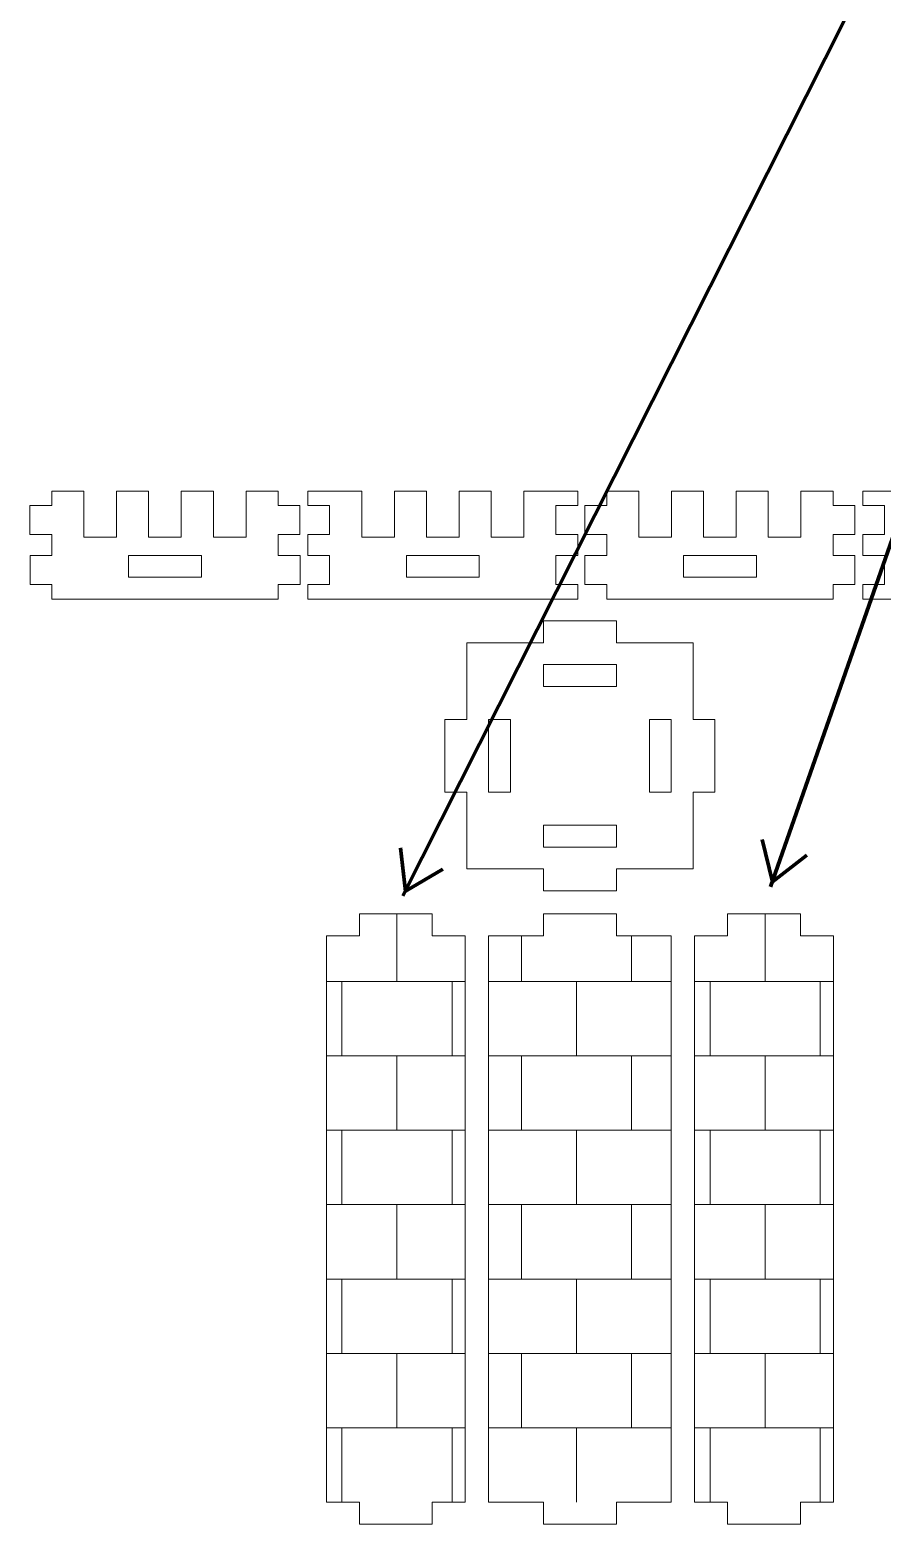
# Model space of a CAD drawing. Header units: millimetres. Extents: x -421 to 418, y -426 to 431.
# Drawn here: x -256.9 to -140, y -30.4 to 174.7 of the extents above; entities that cross this region are included whole.
import ezdxf

# ---------------------------------------------------------------- set-up
doc = ezdxf.new("R2010")
doc.units = ezdxf.units.MM
doc.header["$MEASUREMENT"] = 0
doc.layers.add('layer 1', color=7, linetype='Continuous')

msp = doc.modelspace()

# ---------------------------------------------------------------- linework, layer by layer
at = {"layer": 'layer 1', "color": 177, "lineweight": 100}
for points in [[(-42.4195, 379.778), (-42.4195, 379.778), (-205.7115, 55.7957), (-205.7115, 55.7957)], [(-42.4195, 379.778), (-42.4195, 379.778), (-155.2643, 57.0305), (-155.2643, 57.0305)]]:
    msp.add_open_spline(points, degree=3, dxfattribs=at)
at = {"layer": 'layer 1', "color": 250, "lineweight": 9}
for points, knots in [([(-253.8704, 96.5401), (-253.8704, 96.5401), (-253.8708, 98.5401), (-253.8708, 98.5401), (-253.8708, 98.5401), (-253.8708, 98.5401), (-256.8671, 98.5401), (-256.8671, 98.5401), (-256.8671, 98.5401), (-256.8671, 98.5401), (-256.8671, 102.5401), (-256.8671, 102.5401), (-256.8671, 102.5401), (-256.8671, 102.5401), (-253.8715, 102.5401), (-253.8715, 102.5401), (-253.8715, 102.5401), (-253.8715, 102.5401), (-253.872, 105.4029), (-253.872, 105.4029), (-253.872, 105.4029), (-253.872, 105.4029), (-256.882, 105.4029), (-256.882, 105.4029), (-256.882, 105.4029), (-256.882, 105.4029), (-256.882, 109.4029), (-256.882, 109.4029), (-256.882, 109.4029), (-256.882, 109.4029), (-253.8727, 109.4029), (-253.8727, 109.4029), (-253.8727, 109.4029), (-253.8727, 109.4029), (-253.873, 111.3501), (-253.873, 111.3501), (-253.873, 111.3501), (-253.873, 111.3501), (-249.4715, 111.3501), (-249.4715, 111.3501), (-249.4715, 111.3501), (-249.4715, 111.3501), (-249.4715, 105.0354), (-249.4715, 105.0354), (-249.4715, 105.0354), (-249.4715, 105.0354), (-244.9929, 105.0354), (-244.9929, 105.0354), (-244.9929, 105.0354), (-244.9929, 105.0354), (-244.9929, 111.3501), (-244.9929, 111.3501), (-244.9929, 111.3501), (-244.9929, 111.3501), (-240.5914, 111.3501), (-240.5914, 111.3501), (-240.5914, 111.3501), (-240.5914, 111.3501), (-240.5914, 105.0354), (-240.5914, 105.0354), (-240.5914, 105.0354), (-240.5914, 105.0354), (-236.1128, 105.0354), (-236.1128, 105.0354), (-236.1128, 105.0354), (-236.1128, 105.0354), (-236.1128, 111.3501), (-236.1128, 111.3501), (-236.1128, 111.3501), (-236.1128, 111.3501), (-231.7112, 111.3501), (-231.7112, 111.3501), (-231.7112, 111.3501), (-231.7112, 111.3501), (-231.7112, 105.0354), (-231.7112, 105.0354), (-231.7112, 105.0354), (-231.7112, 105.0354), (-227.2325, 105.0354), (-227.2325, 105.0354), (-227.2325, 105.0354), (-227.2325, 105.0354), (-227.2325, 111.3501), (-227.2325, 111.3501), (-227.2325, 111.3501), (-227.2325, 111.3501), (-222.8309, 111.3501), (-222.8309, 111.3501), (-222.8309, 111.3501), (-222.8309, 111.3501), (-222.8295, 109.4029), (-222.8295, 109.4029), (-222.8295, 109.4029), (-222.8295, 109.4029), (-219.8358, 109.4029), (-219.8358, 109.4029), (-219.8358, 109.4029), (-219.8358, 109.4029), (-219.8358, 105.4029), (-219.8358, 105.4029), (-219.8358, 105.4029), (-219.8358, 105.4029), (-222.8266, 105.4029), (-222.8266, 105.4029), (-222.8266, 105.4029), (-222.8266, 105.4029), (-222.8246, 102.5401), (-222.8246, 102.5401), (-222.8246, 102.5401), (-222.8246, 102.5401), (-219.8203, 102.5401), (-219.8203, 102.5401), (-219.8203, 102.5401), (-219.8203, 102.5401), (-219.8203, 98.5401), (-219.8203, 98.5401), (-219.8203, 98.5401), (-219.8203, 98.5401), (-222.8217, 98.5401), (-222.8217, 98.5401), (-222.8217, 98.5401), (-222.8217, 98.5401), (-222.8203, 96.5401), (-222.8203, 96.5401), (-222.8203, 96.5401), (-222.8203, 96.5401), (-253.8704, 96.5401), (-253.8704, 96.5401)], [0, 0, 0, 0, 0.03030303, 0.03030303, 0.03030303, 0.03030303, 0.06060606, 0.06060606, 0.06060606, 0.06060606, 0.09090909, 0.09090909, 0.09090909, 0.09090909, 0.12121212, 0.12121212, 0.12121212, 0.12121212, 0.15151515, 0.15151515, 0.15151515, 0.15151515, 0.18181818, 0.18181818, 0.18181818, 0.18181818, 0.21212121, 0.21212121, 0.21212121, 0.21212121, 0.24242424, 0.24242424, 0.24242424, 0.24242424, 0.27272727, 0.27272727, 0.27272727, 0.27272727, 0.3030303, 0.3030303, 0.3030303, 0.3030303, 0.33333333, 0.33333333, 0.33333333, 0.33333333, 0.36363636, 0.36363636, 0.36363636, 0.36363636, 0.39393939, 0.39393939, 0.39393939, 0.39393939, 0.42424242, 0.42424242, 0.42424242, 0.42424242, 0.45454545, 0.45454545, 0.45454545, 0.45454545, 0.48484848, 0.48484848, 0.48484848, 0.48484848, 0.51515152, 0.51515152, 0.51515152, 0.51515152, 0.54545455, 0.54545455, 0.54545455, 0.54545455, 0.57575758, 0.57575758, 0.57575758, 0.57575758, 0.60606061, 0.60606061, 0.60606061, 0.60606061, 0.63636364, 0.63636364, 0.63636364, 0.63636364, 0.66666667, 0.66666667, 0.66666667, 0.66666667, 0.6969697, 0.6969697, 0.6969697, 0.6969697, 0.72727273, 0.72727273, 0.72727273, 0.72727273, 0.75757576, 0.75757576, 0.75757576, 0.75757576, 0.78787879, 0.78787879, 0.78787879, 0.78787879, 0.81818182, 0.81818182, 0.81818182, 0.81818182, 0.84848485, 0.84848485, 0.84848485, 0.84848485, 0.87878788, 0.87878788, 0.87878788, 0.87878788, 0.90909091, 0.90909091, 0.90909091, 0.90909091, 0.93939394, 0.93939394, 0.93939394, 0.93939394, 1, 1, 1, 1]), ([(-218.7571, 96.5401), (-218.7571, 96.5401), (-218.7575, 98.5401), (-218.7575, 98.5401), (-218.7575, 98.5401), (-218.7575, 98.5401), (-215.7571, 98.5401), (-215.7571, 98.5401), (-215.7571, 98.5401), (-215.7571, 98.5401), (-215.7571, 102.5401), (-215.7571, 102.5401), (-215.7571, 102.5401), (-215.7571, 102.5401), (-218.7582, 102.5401), (-218.7582, 102.5401), (-218.7582, 102.5401), (-218.7582, 102.5401), (-218.7587, 105.4029), (-218.7587, 105.4029), (-218.7587, 105.4029), (-218.7587, 105.4029), (-215.7754, 105.4029), (-215.7754, 105.4029), (-215.7754, 105.4029), (-215.7754, 105.4029), (-215.7754, 109.4029), (-215.7754, 109.4029), (-215.7754, 109.4029), (-215.7754, 109.4029), (-218.7594, 109.4029), (-218.7594, 109.4029), (-218.7594, 109.4029), (-218.7594, 109.4029), (-218.7597, 111.3501), (-218.7597, 111.3501), (-218.7597, 111.3501), (-218.7597, 111.3501), (-211.3582, 111.3501), (-211.3582, 111.3501), (-211.3582, 111.3501), (-211.3582, 111.3501), (-211.3582, 105.0354), (-211.3582, 105.0354), (-211.3582, 105.0354), (-211.3582, 105.0354), (-206.8796, 105.0354), (-206.8796, 105.0354), (-206.8796, 105.0354), (-206.8796, 105.0354), (-206.8796, 111.3501), (-206.8796, 111.3501), (-206.8796, 111.3501), (-206.8796, 111.3501), (-202.4781, 111.3501), (-202.4781, 111.3501), (-202.4781, 111.3501), (-202.4781, 111.3501), (-202.4781, 105.0354), (-202.4781, 105.0354), (-202.4781, 105.0354), (-202.4781, 105.0354), (-197.9995, 105.0354), (-197.9995, 105.0354), (-197.9995, 105.0354), (-197.9995, 105.0354), (-197.9995, 111.3501), (-197.9995, 111.3501), (-197.9995, 111.3501), (-197.9995, 111.3501), (-193.5979, 111.3501), (-193.5979, 111.3501), (-193.5979, 111.3501), (-193.5979, 111.3501), (-193.5979, 105.0354), (-193.5979, 105.0354), (-193.5979, 105.0354), (-193.5979, 105.0354), (-189.1192, 105.0354), (-189.1192, 105.0354), (-189.1192, 105.0354), (-189.1192, 105.0354), (-189.1192, 111.3501), (-189.1192, 111.3501), (-189.1192, 111.3501), (-189.1192, 111.3501), (-181.7176, 111.3501), (-181.7176, 111.3501), (-181.7176, 111.3501), (-181.7176, 111.3501), (-181.7162, 109.4029), (-181.7162, 109.4029), (-181.7162, 109.4029), (-181.7162, 109.4029), (-184.7212, 109.4029), (-184.7212, 109.4029), (-184.7212, 109.4029), (-184.7212, 109.4029), (-184.7212, 105.4029), (-184.7212, 105.4029), (-184.7212, 105.4029), (-184.7212, 105.4029), (-181.7133, 105.4029), (-181.7133, 105.4029), (-181.7133, 105.4029), (-181.7133, 105.4029), (-181.7113, 102.5401), (-181.7113, 102.5401), (-181.7113, 102.5401), (-181.7113, 102.5401), (-184.7072, 102.5401), (-184.7072, 102.5401), (-184.7072, 102.5401), (-184.7072, 102.5401), (-184.7072, 98.5401), (-184.7072, 98.5401), (-184.7072, 98.5401), (-184.7072, 98.5401), (-181.7084, 98.5401), (-181.7084, 98.5401), (-181.7084, 98.5401), (-181.7084, 98.5401), (-181.707, 96.5401), (-181.707, 96.5401), (-181.707, 96.5401), (-181.707, 96.5401), (-218.7571, 96.5401), (-218.7571, 96.5401)], [0, 0, 0, 0, 0.03030303, 0.03030303, 0.03030303, 0.03030303, 0.06060606, 0.06060606, 0.06060606, 0.06060606, 0.09090909, 0.09090909, 0.09090909, 0.09090909, 0.12121212, 0.12121212, 0.12121212, 0.12121212, 0.15151515, 0.15151515, 0.15151515, 0.15151515, 0.18181818, 0.18181818, 0.18181818, 0.18181818, 0.21212121, 0.21212121, 0.21212121, 0.21212121, 0.24242424, 0.24242424, 0.24242424, 0.24242424, 0.27272727, 0.27272727, 0.27272727, 0.27272727, 0.3030303, 0.3030303, 0.3030303, 0.3030303, 0.33333333, 0.33333333, 0.33333333, 0.33333333, 0.36363636, 0.36363636, 0.36363636, 0.36363636, 0.39393939, 0.39393939, 0.39393939, 0.39393939, 0.42424242, 0.42424242, 0.42424242, 0.42424242, 0.45454545, 0.45454545, 0.45454545, 0.45454545, 0.48484848, 0.48484848, 0.48484848, 0.48484848, 0.51515152, 0.51515152, 0.51515152, 0.51515152, 0.54545455, 0.54545455, 0.54545455, 0.54545455, 0.57575758, 0.57575758, 0.57575758, 0.57575758, 0.60606061, 0.60606061, 0.60606061, 0.60606061, 0.63636364, 0.63636364, 0.63636364, 0.63636364, 0.66666667, 0.66666667, 0.66666667, 0.66666667, 0.6969697, 0.6969697, 0.6969697, 0.6969697, 0.72727273, 0.72727273, 0.72727273, 0.72727273, 0.75757576, 0.75757576, 0.75757576, 0.75757576, 0.78787879, 0.78787879, 0.78787879, 0.78787879, 0.81818182, 0.81818182, 0.81818182, 0.81818182, 0.84848485, 0.84848485, 0.84848485, 0.84848485, 0.87878788, 0.87878788, 0.87878788, 0.87878788, 0.90909091, 0.90909091, 0.90909091, 0.90909091, 0.93939394, 0.93939394, 0.93939394, 0.93939394, 1, 1, 1, 1]), ([(-177.7384, 96.5401), (-177.7384, 96.5401), (-177.7388, 98.5401), (-177.7388, 98.5401), (-177.7388, 98.5401), (-177.7388, 98.5401), (-180.7351, 98.5401), (-180.7351, 98.5401), (-180.7351, 98.5401), (-180.7351, 98.5401), (-180.7351, 102.5401), (-180.7351, 102.5401), (-180.7351, 102.5401), (-180.7351, 102.5401), (-177.7395, 102.5401), (-177.7395, 102.5401), (-177.7395, 102.5401), (-177.7395, 102.5401), (-177.74, 105.4029), (-177.74, 105.4029), (-177.74, 105.4029), (-177.74, 105.4029), (-180.75, 105.4029), (-180.75, 105.4029), (-180.75, 105.4029), (-180.75, 105.4029), (-180.75, 109.4029), (-180.75, 109.4029), (-180.75, 109.4029), (-180.75, 109.4029), (-177.7407, 109.4029), (-177.7407, 109.4029), (-177.7407, 109.4029), (-177.7407, 109.4029), (-177.741, 111.3501), (-177.741, 111.3501), (-177.741, 111.3501), (-177.741, 111.3501), (-173.3395, 111.3501), (-173.3395, 111.3501), (-173.3395, 111.3501), (-173.3395, 111.3501), (-173.3395, 105.0354), (-173.3395, 105.0354), (-173.3395, 105.0354), (-173.3395, 105.0354), (-168.8609, 105.0354), (-168.8609, 105.0354), (-168.8609, 105.0354), (-168.8609, 105.0354), (-168.8609, 111.3501), (-168.8609, 111.3501), (-168.8609, 111.3501), (-168.8609, 111.3501), (-164.4594, 111.3501), (-164.4594, 111.3501), (-164.4594, 111.3501), (-164.4594, 111.3501), (-164.4594, 105.0354), (-164.4594, 105.0354), (-164.4594, 105.0354), (-164.4594, 105.0354), (-159.9808, 105.0354), (-159.9808, 105.0354), (-159.9808, 105.0354), (-159.9808, 105.0354), (-159.9808, 111.3501), (-159.9808, 111.3501), (-159.9808, 111.3501), (-159.9808, 111.3501), (-155.5792, 111.3501), (-155.5792, 111.3501), (-155.5792, 111.3501), (-155.5792, 111.3501), (-155.5792, 105.0354), (-155.5792, 105.0354), (-155.5792, 105.0354), (-155.5792, 105.0354), (-151.1005, 105.0354), (-151.1005, 105.0354), (-151.1005, 105.0354), (-151.1005, 105.0354), (-151.1005, 111.3501), (-151.1005, 111.3501), (-151.1005, 111.3501), (-151.1005, 111.3501), (-146.6989, 111.3501), (-146.6989, 111.3501), (-146.6989, 111.3501), (-146.6989, 111.3501), (-146.6975, 109.4029), (-146.6975, 109.4029), (-146.6975, 109.4029), (-146.6975, 109.4029), (-143.7038, 109.4029), (-143.7038, 109.4029), (-143.7038, 109.4029), (-143.7038, 109.4029), (-143.7038, 105.4029), (-143.7038, 105.4029), (-143.7038, 105.4029), (-143.7038, 105.4029), (-146.6946, 105.4029), (-146.6946, 105.4029), (-146.6946, 105.4029), (-146.6946, 105.4029), (-146.6926, 102.5401), (-146.6926, 102.5401), (-146.6926, 102.5401), (-146.6926, 102.5401), (-143.6883, 102.5401), (-143.6883, 102.5401), (-143.6883, 102.5401), (-143.6883, 102.5401), (-143.6883, 98.5401), (-143.6883, 98.5401), (-143.6883, 98.5401), (-143.6883, 98.5401), (-146.6897, 98.5401), (-146.6897, 98.5401), (-146.6897, 98.5401), (-146.6897, 98.5401), (-146.6883, 96.5401), (-146.6883, 96.5401), (-146.6883, 96.5401), (-146.6883, 96.5401), (-177.7384, 96.5401), (-177.7384, 96.5401)], [0, 0, 0, 0, 0.03030303, 0.03030303, 0.03030303, 0.03030303, 0.06060606, 0.06060606, 0.06060606, 0.06060606, 0.09090909, 0.09090909, 0.09090909, 0.09090909, 0.12121212, 0.12121212, 0.12121212, 0.12121212, 0.15151515, 0.15151515, 0.15151515, 0.15151515, 0.18181818, 0.18181818, 0.18181818, 0.18181818, 0.21212121, 0.21212121, 0.21212121, 0.21212121, 0.24242424, 0.24242424, 0.24242424, 0.24242424, 0.27272727, 0.27272727, 0.27272727, 0.27272727, 0.3030303, 0.3030303, 0.3030303, 0.3030303, 0.33333333, 0.33333333, 0.33333333, 0.33333333, 0.36363636, 0.36363636, 0.36363636, 0.36363636, 0.39393939, 0.39393939, 0.39393939, 0.39393939, 0.42424242, 0.42424242, 0.42424242, 0.42424242, 0.45454545, 0.45454545, 0.45454545, 0.45454545, 0.48484848, 0.48484848, 0.48484848, 0.48484848, 0.51515152, 0.51515152, 0.51515152, 0.51515152, 0.54545455, 0.54545455, 0.54545455, 0.54545455, 0.57575758, 0.57575758, 0.57575758, 0.57575758, 0.60606061, 0.60606061, 0.60606061, 0.60606061, 0.63636364, 0.63636364, 0.63636364, 0.63636364, 0.66666667, 0.66666667, 0.66666667, 0.66666667, 0.6969697, 0.6969697, 0.6969697, 0.6969697, 0.72727273, 0.72727273, 0.72727273, 0.72727273, 0.75757576, 0.75757576, 0.75757576, 0.75757576, 0.78787879, 0.78787879, 0.78787879, 0.78787879, 0.81818182, 0.81818182, 0.81818182, 0.81818182, 0.84848485, 0.84848485, 0.84848485, 0.84848485, 0.87878788, 0.87878788, 0.87878788, 0.87878788, 0.90909091, 0.90909091, 0.90909091, 0.90909091, 0.93939394, 0.93939394, 0.93939394, 0.93939394, 1, 1, 1, 1]), ([(-142.6251, 96.5401), (-142.6251, 96.5401), (-142.6255, 98.5401), (-142.6255, 98.5401), (-142.6255, 98.5401), (-142.6255, 98.5401), (-139.6251, 98.5401), (-139.6251, 98.5401), (-139.6251, 98.5401), (-139.6251, 98.5401), (-139.6251, 102.5401), (-139.6251, 102.5401), (-139.6251, 102.5401), (-139.6251, 102.5401), (-142.6262, 102.5401), (-142.6262, 102.5401), (-142.6262, 102.5401), (-142.6262, 102.5401), (-142.6267, 105.4029), (-142.6267, 105.4029), (-142.6267, 105.4029), (-142.6267, 105.4029), (-139.6434, 105.4029), (-139.6434, 105.4029), (-139.6434, 105.4029), (-139.6434, 105.4029), (-139.6434, 109.4029), (-139.6434, 109.4029), (-139.6434, 109.4029), (-139.6434, 109.4029), (-142.6274, 109.4029), (-142.6274, 109.4029), (-142.6274, 109.4029), (-142.6274, 109.4029), (-142.6277, 111.3501), (-142.6277, 111.3501), (-142.6277, 111.3501), (-142.6277, 111.3501), (-135.2262, 111.3501), (-135.2262, 111.3501), (-135.2262, 111.3501), (-135.2262, 111.3501), (-135.2262, 105.0354), (-135.2262, 105.0354), (-135.2262, 105.0354), (-135.2262, 105.0354), (-130.7476, 105.0354), (-130.7476, 105.0354), (-130.7476, 105.0354), (-130.7476, 105.0354), (-130.7476, 111.3501), (-130.7476, 111.3501), (-130.7476, 111.3501), (-130.7476, 111.3501), (-126.3461, 111.3501), (-126.3461, 111.3501), (-126.3461, 111.3501), (-126.3461, 111.3501), (-126.3461, 105.0354), (-126.3461, 105.0354), (-126.3461, 105.0354), (-126.3461, 105.0354), (-121.8675, 105.0354), (-121.8675, 105.0354), (-121.8675, 105.0354), (-121.8675, 105.0354), (-121.8675, 111.3501), (-121.8675, 111.3501), (-121.8675, 111.3501), (-121.8675, 111.3501), (-117.4659, 111.3501), (-117.4659, 111.3501), (-117.4659, 111.3501), (-117.4659, 111.3501), (-117.4659, 105.0354), (-117.4659, 105.0354), (-117.4659, 105.0354), (-117.4659, 105.0354), (-112.9872, 105.0354), (-112.9872, 105.0354), (-112.9872, 105.0354), (-112.9872, 105.0354), (-112.9872, 111.3501), (-112.9872, 111.3501), (-112.9872, 111.3501), (-112.9872, 111.3501), (-105.5856, 111.3501), (-105.5856, 111.3501), (-105.5856, 111.3501), (-105.5856, 111.3501), (-105.5842, 109.4029), (-105.5842, 109.4029), (-105.5842, 109.4029), (-105.5842, 109.4029), (-108.5892, 109.4029), (-108.5892, 109.4029), (-108.5892, 109.4029), (-108.5892, 109.4029), (-108.5892, 105.4029), (-108.5892, 105.4029), (-108.5892, 105.4029), (-108.5892, 105.4029), (-105.5813, 105.4029), (-105.5813, 105.4029), (-105.5813, 105.4029), (-105.5813, 105.4029), (-105.5793, 102.5401), (-105.5793, 102.5401), (-105.5793, 102.5401), (-105.5793, 102.5401), (-108.5752, 102.5401), (-108.5752, 102.5401), (-108.5752, 102.5401), (-108.5752, 102.5401), (-108.5752, 98.5401), (-108.5752, 98.5401), (-108.5752, 98.5401), (-108.5752, 98.5401), (-105.5764, 98.5401), (-105.5764, 98.5401), (-105.5764, 98.5401), (-105.5764, 98.5401), (-105.575, 96.5401), (-105.575, 96.5401), (-105.575, 96.5401), (-105.575, 96.5401), (-142.6251, 96.5401), (-142.6251, 96.5401)], [0, 0, 0, 0, 0.03030303, 0.03030303, 0.03030303, 0.03030303, 0.06060606, 0.06060606, 0.06060606, 0.06060606, 0.09090909, 0.09090909, 0.09090909, 0.09090909, 0.12121212, 0.12121212, 0.12121212, 0.12121212, 0.15151515, 0.15151515, 0.15151515, 0.15151515, 0.18181818, 0.18181818, 0.18181818, 0.18181818, 0.21212121, 0.21212121, 0.21212121, 0.21212121, 0.24242424, 0.24242424, 0.24242424, 0.24242424, 0.27272727, 0.27272727, 0.27272727, 0.27272727, 0.3030303, 0.3030303, 0.3030303, 0.3030303, 0.33333333, 0.33333333, 0.33333333, 0.33333333, 0.36363636, 0.36363636, 0.36363636, 0.36363636, 0.39393939, 0.39393939, 0.39393939, 0.39393939, 0.42424242, 0.42424242, 0.42424242, 0.42424242, 0.45454545, 0.45454545, 0.45454545, 0.45454545, 0.48484848, 0.48484848, 0.48484848, 0.48484848, 0.51515152, 0.51515152, 0.51515152, 0.51515152, 0.54545455, 0.54545455, 0.54545455, 0.54545455, 0.57575758, 0.57575758, 0.57575758, 0.57575758, 0.60606061, 0.60606061, 0.60606061, 0.60606061, 0.63636364, 0.63636364, 0.63636364, 0.63636364, 0.66666667, 0.66666667, 0.66666667, 0.66666667, 0.6969697, 0.6969697, 0.6969697, 0.6969697, 0.72727273, 0.72727273, 0.72727273, 0.72727273, 0.75757576, 0.75757576, 0.75757576, 0.75757576, 0.78787879, 0.78787879, 0.78787879, 0.78787879, 0.81818182, 0.81818182, 0.81818182, 0.81818182, 0.84848485, 0.84848485, 0.84848485, 0.84848485, 0.87878788, 0.87878788, 0.87878788, 0.87878788, 0.90909091, 0.90909091, 0.90909091, 0.90909091, 0.93939394, 0.93939394, 0.93939394, 0.93939394, 1, 1, 1, 1]), ([(-243.3454, 99.5401), (-243.3454, 99.5401), (-233.3454, 99.5401), (-233.3454, 99.5401), (-233.3454, 99.5401), (-233.3454, 99.5401), (-233.3454, 102.5401), (-233.3454, 102.5401), (-233.3454, 102.5401), (-233.3454, 102.5401), (-243.3454, 102.5401), (-243.3454, 102.5401), (-243.3454, 102.5401), (-243.3454, 102.5401), (-243.3454, 99.5401), (-243.3454, 99.5401)], [0, 0, 0, 0, 0.2, 0.2, 0.2, 0.2, 0.4, 0.4, 0.4, 0.4, 0.6, 0.6, 0.6, 0.6, 1, 1, 1, 1]), ([(-205.2321, 99.5401), (-205.2321, 99.5401), (-195.2321, 99.5401), (-195.2321, 99.5401), (-195.2321, 99.5401), (-195.2321, 99.5401), (-195.2321, 102.5401), (-195.2321, 102.5401), (-195.2321, 102.5401), (-195.2321, 102.5401), (-205.2321, 102.5401), (-205.2321, 102.5401), (-205.2321, 102.5401), (-205.2321, 102.5401), (-205.2321, 99.5401), (-205.2321, 99.5401)], [0, 0, 0, 0, 0.2, 0.2, 0.2, 0.2, 0.4, 0.4, 0.4, 0.4, 0.6, 0.6, 0.6, 0.6, 1, 1, 1, 1]), ([(-167.2134, 99.5401), (-167.2134, 99.5401), (-157.2134, 99.5401), (-157.2134, 99.5401), (-157.2134, 99.5401), (-157.2134, 99.5401), (-157.2134, 102.5401), (-157.2134, 102.5401), (-157.2134, 102.5401), (-157.2134, 102.5401), (-167.2134, 102.5401), (-167.2134, 102.5401), (-167.2134, 102.5401), (-167.2134, 102.5401), (-167.2134, 99.5401), (-167.2134, 99.5401)], [0, 0, 0, 0, 0.2, 0.2, 0.2, 0.2, 0.4, 0.4, 0.4, 0.4, 0.6, 0.6, 0.6, 0.6, 1, 1, 1, 1]), ([(-196.9452, 59.4973), (-196.9452, 59.4973), (-186.4254, 59.4973), (-186.4254, 59.4973), (-186.4254, 59.4973), (-186.4254, 59.4973), (-186.4254, 56.4973), (-186.4254, 56.4973), (-186.4254, 56.4973), (-186.4254, 56.4973), (-176.4254, 56.4973), (-176.4254, 56.4973), (-176.4254, 56.4973), (-176.4254, 56.4973), (-176.4254, 59.4973), (-176.4254, 59.4973), (-176.4254, 59.4973), (-176.4254, 59.4973), (-165.9057, 59.4973), (-165.9057, 59.4973), (-165.9057, 59.4973), (-165.9057, 59.4973), (-165.9057, 70.0168), (-165.9057, 70.0168), (-165.9057, 70.0168), (-165.9057, 70.0168), (-162.9059, 70.0168), (-162.9059, 70.0168), (-162.9059, 70.0168), (-162.9059, 70.0168), (-162.9059, 80.0168), (-162.9059, 80.0168), (-162.9059, 80.0168), (-162.9059, 80.0168), (-165.9057, 80.0168), (-165.9057, 80.0168), (-165.9057, 80.0168), (-165.9057, 80.0168), (-165.9057, 90.5363), (-165.9057, 90.5363), (-165.9057, 90.5363), (-165.9057, 90.5363), (-176.4254, 90.5363), (-176.4254, 90.5363), (-176.4254, 90.5363), (-176.4254, 90.5363), (-176.4254, 93.5363), (-176.4254, 93.5363), (-176.4254, 93.5363), (-176.4254, 93.5363), (-186.4254, 93.5363), (-186.4254, 93.5363), (-186.4254, 93.5363), (-186.4254, 93.5363), (-186.4254, 90.5363), (-186.4254, 90.5363), (-186.4254, 90.5363), (-186.4254, 90.5363), (-196.9452, 90.5363), (-196.9452, 90.5363), (-196.9452, 90.5363), (-196.9452, 90.5363), (-196.9452, 80.0168), (-196.9452, 80.0168), (-196.9452, 80.0168), (-196.9452, 80.0168), (-199.9449, 80.0168), (-199.9449, 80.0168), (-199.9449, 80.0168), (-199.9449, 80.0168), (-199.9449, 70.0168), (-199.9449, 70.0168), (-199.9449, 70.0168), (-199.9449, 70.0168), (-196.9452, 70.0168), (-196.9452, 70.0168), (-196.9452, 70.0168), (-196.9452, 70.0168), (-196.9452, 59.4973), (-196.9452, 59.4973)], [0, 0, 0, 0, 0.04761905, 0.04761905, 0.04761905, 0.04761905, 0.0952381, 0.0952381, 0.0952381, 0.0952381, 0.14285714, 0.14285714, 0.14285714, 0.14285714, 0.19047619, 0.19047619, 0.19047619, 0.19047619, 0.23809524, 0.23809524, 0.23809524, 0.23809524, 0.28571429, 0.28571429, 0.28571429, 0.28571429, 0.33333333, 0.33333333, 0.33333333, 0.33333333, 0.38095238, 0.38095238, 0.38095238, 0.38095238, 0.42857143, 0.42857143, 0.42857143, 0.42857143, 0.47619048, 0.47619048, 0.47619048, 0.47619048, 0.52380952, 0.52380952, 0.52380952, 0.52380952, 0.57142857, 0.57142857, 0.57142857, 0.57142857, 0.61904762, 0.61904762, 0.61904762, 0.61904762, 0.66666667, 0.66666667, 0.66666667, 0.66666667, 0.71428571, 0.71428571, 0.71428571, 0.71428571, 0.76190476, 0.76190476, 0.76190476, 0.76190476, 0.80952381, 0.80952381, 0.80952381, 0.80952381, 0.85714286, 0.85714286, 0.85714286, 0.85714286, 0.9047619, 0.9047619, 0.9047619, 0.9047619, 1, 1, 1, 1]), ([(-186.4254, 87.5432), (-186.4254, 87.5432), (-176.4254, 87.5432), (-176.4254, 87.5432), (-176.4254, 87.5432), (-176.4254, 87.5432), (-176.4254, 84.5432), (-176.4254, 84.5432), (-176.4254, 84.5432), (-176.4254, 84.5432), (-186.4254, 84.5432), (-186.4254, 84.5432), (-186.4254, 84.5432), (-186.4254, 84.5432), (-186.4254, 87.5432), (-186.4254, 87.5432)], [0, 0, 0, 0, 0.2, 0.2, 0.2, 0.2, 0.4, 0.4, 0.4, 0.4, 0.6, 0.6, 0.6, 0.6, 1, 1, 1, 1]), ([(-193.9518, 70.0168), (-193.9518, 70.0168), (-193.9518, 80.0168), (-193.9518, 80.0168), (-193.9518, 80.0168), (-193.9518, 80.0168), (-190.9518, 80.0168), (-190.9518, 80.0168), (-190.9518, 80.0168), (-190.9518, 80.0168), (-190.9518, 70.0168), (-190.9518, 70.0168), (-190.9518, 70.0168), (-190.9518, 70.0168), (-193.9518, 70.0168), (-193.9518, 70.0168)], [0, 0, 0, 0, 0.2, 0.2, 0.2, 0.2, 0.4, 0.4, 0.4, 0.4, 0.6, 0.6, 0.6, 0.6, 1, 1, 1, 1]), ([(-171.899, 70.0168), (-171.899, 70.0168), (-171.899, 80.0168), (-171.899, 80.0168), (-171.899, 80.0168), (-171.899, 80.0168), (-168.899, 80.0168), (-168.899, 80.0168), (-168.899, 80.0168), (-168.899, 80.0168), (-168.899, 70.0168), (-168.899, 70.0168), (-168.899, 70.0168), (-168.899, 70.0168), (-171.899, 70.0168), (-171.899, 70.0168)], [0, 0, 0, 0, 0.2, 0.2, 0.2, 0.2, 0.4, 0.4, 0.4, 0.4, 0.6, 0.6, 0.6, 0.6, 1, 1, 1, 1]), ([(-186.4254, 65.4904), (-186.4254, 65.4904), (-176.4254, 65.4904), (-176.4254, 65.4904), (-176.4254, 65.4904), (-176.4254, 65.4904), (-176.4254, 62.4904), (-176.4254, 62.4904), (-176.4254, 62.4904), (-176.4254, 62.4904), (-186.4254, 62.4904), (-186.4254, 62.4904), (-186.4254, 62.4904), (-186.4254, 62.4904), (-186.4254, 65.4904), (-186.4254, 65.4904)], [0, 0, 0, 0, 0.2, 0.2, 0.2, 0.2, 0.4, 0.4, 0.4, 0.4, 0.6, 0.6, 0.6, 0.6, 1, 1, 1, 1]), ([(-216.2046, -27.4341), (-216.2046, -27.4341), (-211.6782, -27.4341), (-211.6782, -27.4341), (-211.6782, -27.4341), (-211.6782, -27.4341), (-211.6782, -30.4341), (-211.6782, -30.4341), (-211.6782, -30.4341), (-211.6782, -30.4341), (-201.6782, -30.4341), (-201.6782, -30.4341), (-201.6782, -30.4341), (-201.6782, -30.4341), (-201.6782, -27.4341), (-201.6782, -27.4341), (-201.6782, -27.4341), (-201.6782, -27.4341), (-197.1518, -27.4341), (-197.1518, -27.4341), (-197.1518, -27.4341), (-197.1518, -27.4341), (-197.1518, 50.3223), (-197.1518, 50.3223), (-197.1518, 50.3223), (-197.1518, 50.3223), (-201.6782, 50.3223), (-201.6782, 50.3223), (-201.6782, 50.3223), (-201.6782, 50.3223), (-201.6782, 53.3223), (-201.6782, 53.3223), (-201.6782, 53.3223), (-201.6782, 53.3223), (-211.6782, 53.3223), (-211.6782, 53.3223), (-211.6782, 53.3223), (-211.6782, 53.3223), (-211.6782, 50.3223), (-211.6782, 50.3223), (-211.6782, 50.3223), (-211.6782, 50.3223), (-216.2046, 50.3223), (-216.2046, 50.3223), (-216.2046, 50.3223), (-216.2046, 50.3223), (-216.2046, -27.4341), (-216.2046, -27.4341)], [0, 0, 0, 0, 0.07692308, 0.07692308, 0.07692308, 0.07692308, 0.15384615, 0.15384615, 0.15384615, 0.15384615, 0.23076923, 0.23076923, 0.23076923, 0.23076923, 0.30769231, 0.30769231, 0.30769231, 0.30769231, 0.38461538, 0.38461538, 0.38461538, 0.38461538, 0.46153846, 0.46153846, 0.46153846, 0.46153846, 0.53846154, 0.53846154, 0.53846154, 0.53846154, 0.61538462, 0.61538462, 0.61538462, 0.61538462, 0.69230769, 0.69230769, 0.69230769, 0.69230769, 0.76923077, 0.76923077, 0.76923077, 0.76923077, 0.84615385, 0.84615385, 0.84615385, 0.84615385, 1, 1, 1, 1]), ([(-193.9518, -27.4341), (-193.9518, -27.4341), (-186.4254, -27.4341), (-186.4254, -27.4341), (-186.4254, -27.4341), (-186.4254, -27.4341), (-186.4254, -30.4341), (-186.4254, -30.4341), (-186.4254, -30.4341), (-186.4254, -30.4341), (-176.4254, -30.4341), (-176.4254, -30.4341), (-176.4254, -30.4341), (-176.4254, -30.4341), (-176.4254, -27.4341), (-176.4254, -27.4341), (-176.4254, -27.4341), (-176.4254, -27.4341), (-168.899, -27.4341), (-168.899, -27.4341), (-168.899, -27.4341), (-168.899, -27.4341), (-168.899, 50.3223), (-168.899, 50.3223), (-168.899, 50.3223), (-168.899, 50.3223), (-176.4254, 50.3223), (-176.4254, 50.3223), (-176.4254, 50.3223), (-176.4254, 50.3223), (-176.4254, 53.3223), (-176.4254, 53.3223), (-176.4254, 53.3223), (-176.4254, 53.3223), (-186.4254, 53.3223), (-186.4254, 53.3223), (-186.4254, 53.3223), (-186.4254, 53.3223), (-186.4254, 50.3223), (-186.4254, 50.3223), (-186.4254, 50.3223), (-186.4254, 50.3223), (-193.9518, 50.3223), (-193.9518, 50.3223), (-193.9518, 50.3223), (-193.9518, 50.3223), (-193.9518, -27.4341), (-193.9518, -27.4341)], [0, 0, 0, 0, 0.07692308, 0.07692308, 0.07692308, 0.07692308, 0.15384615, 0.15384615, 0.15384615, 0.15384615, 0.23076923, 0.23076923, 0.23076923, 0.23076923, 0.30769231, 0.30769231, 0.30769231, 0.30769231, 0.38461538, 0.38461538, 0.38461538, 0.38461538, 0.46153846, 0.46153846, 0.46153846, 0.46153846, 0.53846154, 0.53846154, 0.53846154, 0.53846154, 0.61538462, 0.61538462, 0.61538462, 0.61538462, 0.69230769, 0.69230769, 0.69230769, 0.69230769, 0.76923077, 0.76923077, 0.76923077, 0.76923077, 0.84615385, 0.84615385, 0.84615385, 0.84615385, 1, 1, 1, 1]), ([(-165.699, -27.4341), (-165.699, -27.4341), (-161.1726, -27.4341), (-161.1726, -27.4341), (-161.1726, -27.4341), (-161.1726, -27.4341), (-161.1726, -30.4341), (-161.1726, -30.4341), (-161.1726, -30.4341), (-161.1726, -30.4341), (-151.1726, -30.4341), (-151.1726, -30.4341), (-151.1726, -30.4341), (-151.1726, -30.4341), (-151.1726, -27.4341), (-151.1726, -27.4341), (-151.1726, -27.4341), (-151.1726, -27.4341), (-146.6462, -27.4341), (-146.6462, -27.4341), (-146.6462, -27.4341), (-146.6462, -27.4341), (-146.6462, 50.3223), (-146.6462, 50.3223), (-146.6462, 50.3223), (-146.6462, 50.3223), (-151.1726, 50.3223), (-151.1726, 50.3223), (-151.1726, 50.3223), (-151.1726, 50.3223), (-151.1726, 53.3223), (-151.1726, 53.3223), (-151.1726, 53.3223), (-151.1726, 53.3223), (-161.1726, 53.3223), (-161.1726, 53.3223), (-161.1726, 53.3223), (-161.1726, 53.3223), (-161.1726, 50.3223), (-161.1726, 50.3223), (-161.1726, 50.3223), (-161.1726, 50.3223), (-165.699, 50.3223), (-165.699, 50.3223), (-165.699, 50.3223), (-165.699, 50.3223), (-165.699, -27.4341), (-165.699, -27.4341)], [0, 0, 0, 0, 0.07692308, 0.07692308, 0.07692308, 0.07692308, 0.15384615, 0.15384615, 0.15384615, 0.15384615, 0.23076923, 0.23076923, 0.23076923, 0.23076923, 0.30769231, 0.30769231, 0.30769231, 0.30769231, 0.38461538, 0.38461538, 0.38461538, 0.38461538, 0.46153846, 0.46153846, 0.46153846, 0.46153846, 0.53846154, 0.53846154, 0.53846154, 0.53846154, 0.61538462, 0.61538462, 0.61538462, 0.61538462, 0.69230769, 0.69230769, 0.69230769, 0.69230769, 0.76923077, 0.76923077, 0.76923077, 0.76923077, 0.84615385, 0.84615385, 0.84615385, 0.84615385, 1, 1, 1, 1])]:
    msp.add_open_spline(points, degree=3, knots=knots, dxfattribs=at)
at = {"layer": 'layer 1', "color": 177, "lineweight": 100}
for points in [[(-200.2153, 59.4823), (-200.2153, 59.4823), (-205.3719, 56.4693), (-205.3719, 56.4693), (-205.3719, 56.4693), (-205.3719, 56.4693), (-206.0196, 62.4077), (-206.0196, 62.4077)], [(-150.2946, 61.4009), (-150.2946, 61.4009), (-155.0153, 57.7426), (-155.0153, 57.7426), (-155.0153, 57.7426), (-155.0153, 57.7426), (-156.4303, 63.5462), (-156.4303, 63.5462)]]:
    msp.add_open_spline(points, degree=3, knots=[0, 0, 0, 0, 0.33333333, 0.33333333, 0.33333333, 0.33333333, 1, 1, 1, 1], dxfattribs=at)
at = {"layer": 'layer 1', "color": 242, "lineweight": 9}
for points in [[(-206.5214, 53.3223), (-206.5214, 53.3223), (-206.5214, 44.0622), (-206.5214, 44.0622)], [(-156.0158, 53.3223), (-156.0158, 53.3223), (-156.0158, 44.0622), (-156.0158, 44.0622)], [(-189.4428, 50.3223), (-189.4428, 50.3223), (-189.4428, 44.0622), (-189.4428, 44.0622)], [(-174.3293, 50.3223), (-174.3293, 50.3223), (-174.3293, 44.0622), (-174.3293, 44.0622)], [(-216.2046, 44.0622), (-216.2046, 44.0622), (-197.1518, 44.0622), (-197.1518, 44.0622)], [(-214.0782, 44.0622), (-214.0782, 44.0622), (-214.0782, 33.8484), (-214.0782, 33.8484)], [(-198.9647, 44.0622), (-198.9647, 44.0622), (-198.9647, 33.8484), (-198.9647, 33.8484)], [(-193.9518, 44.0622), (-193.9518, 44.0622), (-168.899, 44.0622), (-168.899, 44.0622)], [(-181.886, 44.0622), (-181.886, 44.0622), (-181.886, 33.8484), (-181.886, 33.8484)], [(-165.699, 44.0622), (-165.699, 44.0622), (-146.6462, 44.0622), (-146.6462, 44.0622)], [(-163.5726, 44.0622), (-163.5726, 44.0622), (-163.5726, 33.8484), (-163.5726, 33.8484)], [(-148.4591, 44.0622), (-148.4591, 44.0622), (-148.4591, 33.8484), (-148.4591, 33.8484)], [(-216.2046, 33.8484), (-216.2046, 33.8484), (-197.1518, 33.8484), (-197.1518, 33.8484)], [(-206.5214, 33.8484), (-206.5214, 33.8484), (-206.5214, 23.6347), (-206.5214, 23.6347)], [(-193.9518, 33.8484), (-193.9518, 33.8484), (-168.899, 33.8484), (-168.899, 33.8484)], [(-189.4428, 33.8484), (-189.4428, 33.8484), (-189.4428, 23.6347), (-189.4428, 23.6347)], [(-174.3293, 33.8484), (-174.3293, 33.8484), (-174.3293, 23.6347), (-174.3293, 23.6347)], [(-165.699, 33.8484), (-165.699, 33.8484), (-146.6462, 33.8484), (-146.6462, 33.8484)], [(-156.0158, 33.8484), (-156.0158, 33.8484), (-156.0158, 23.6347), (-156.0158, 23.6347)], [(-216.2046, 23.6347), (-216.2046, 23.6347), (-197.1518, 23.6347), (-197.1518, 23.6347)], [(-214.0782, 23.6347), (-214.0782, 23.6347), (-214.0782, 13.4209), (-214.0782, 13.4209)], [(-198.9647, 23.6347), (-198.9647, 23.6347), (-198.9647, 13.4209), (-198.9647, 13.4209)], [(-193.9518, 23.6347), (-193.9518, 23.6347), (-168.899, 23.6347), (-168.899, 23.6347)], [(-181.886, 23.6347), (-181.886, 23.6347), (-181.886, 13.4209), (-181.886, 13.4209)], [(-165.699, 23.6347), (-165.699, 23.6347), (-146.6462, 23.6347), (-146.6462, 23.6347)], [(-163.5726, 23.6347), (-163.5726, 23.6347), (-163.5726, 13.4209), (-163.5726, 13.4209)], [(-148.4591, 23.6347), (-148.4591, 23.6347), (-148.4591, 13.4209), (-148.4591, 13.4209)], [(-216.2046, 13.4209), (-216.2046, 13.4209), (-197.1518, 13.4209), (-197.1518, 13.4209)], [(-206.5214, 13.4209), (-206.5214, 13.4209), (-206.5214, 3.2072), (-206.5214, 3.2072)], [(-193.9518, 13.4209), (-193.9518, 13.4209), (-168.899, 13.4209), (-168.899, 13.4209)], [(-189.4428, 13.4209), (-189.4428, 13.4209), (-189.4428, 3.2072), (-189.4428, 3.2072)], [(-174.3293, 13.4209), (-174.3293, 13.4209), (-174.3293, 3.2072), (-174.3293, 3.2072)], [(-165.699, 13.4209), (-165.699, 13.4209), (-146.6462, 13.4209), (-146.6462, 13.4209)], [(-156.0158, 13.4209), (-156.0158, 13.4209), (-156.0158, 3.2072), (-156.0158, 3.2072)], [(-216.2046, 3.2072), (-216.2046, 3.2072), (-197.1518, 3.2072), (-197.1518, 3.2072)], [(-214.0782, 3.2072), (-214.0782, 3.2072), (-214.0782, -7.0066), (-214.0782, -7.0066)], [(-198.9647, 3.2072), (-198.9647, 3.2072), (-198.9647, -7.0066), (-198.9647, -7.0066)], [(-193.9518, 3.2072), (-193.9518, 3.2072), (-168.899, 3.2072), (-168.899, 3.2072)], [(-181.886, 3.2072), (-181.886, 3.2072), (-181.886, -7.0066), (-181.886, -7.0066)], [(-165.699, 3.2072), (-165.699, 3.2072), (-146.6462, 3.2072), (-146.6462, 3.2072)], [(-163.5726, 3.2072), (-163.5726, 3.2072), (-163.5726, -7.0066), (-163.5726, -7.0066)], [(-148.4591, 3.2072), (-148.4591, 3.2072), (-148.4591, -7.0066), (-148.4591, -7.0066)], [(-216.2046, -7.0066), (-216.2046, -7.0066), (-197.1518, -7.0066), (-197.1518, -7.0066)], [(-206.5214, -7.0066), (-206.5214, -7.0066), (-206.5214, -17.2203), (-206.5214, -17.2203)], [(-193.9518, -7.0066), (-193.9518, -7.0066), (-168.899, -7.0066), (-168.899, -7.0066)], [(-189.4428, -7.0066), (-189.4428, -7.0066), (-189.4428, -17.2203), (-189.4428, -17.2203)], [(-174.3293, -7.0066), (-174.3293, -7.0066), (-174.3293, -17.2203), (-174.3293, -17.2203)], [(-165.699, -7.0066), (-165.699, -7.0066), (-146.6462, -7.0066), (-146.6462, -7.0066)], [(-156.0158, -7.0066), (-156.0158, -7.0066), (-156.0158, -17.2203), (-156.0158, -17.2203)], [(-216.2046, -17.2203), (-216.2046, -17.2203), (-197.1518, -17.2203), (-197.1518, -17.2203)], [(-214.0782, -17.2203), (-214.0782, -17.2203), (-214.0782, -27.4341), (-214.0782, -27.4341)], [(-198.9647, -17.2203), (-198.9647, -17.2203), (-198.9647, -27.4341), (-198.9647, -27.4341)], [(-193.9518, -17.2203), (-193.9518, -17.2203), (-168.899, -17.2203), (-168.899, -17.2203)], [(-181.886, -17.2203), (-181.886, -17.2203), (-181.886, -27.4341), (-181.886, -27.4341)], [(-165.699, -17.2203), (-165.699, -17.2203), (-146.6462, -17.2203), (-146.6462, -17.2203)], [(-163.5726, -17.2203), (-163.5726, -17.2203), (-163.5726, -27.4341), (-163.5726, -27.4341)], [(-148.4591, -17.2203), (-148.4591, -17.2203), (-148.4591, -27.4341), (-148.4591, -27.4341)]]:
    msp.add_open_spline(points, degree=3, dxfattribs=at)

doc.saveas('drawing.dxf')
